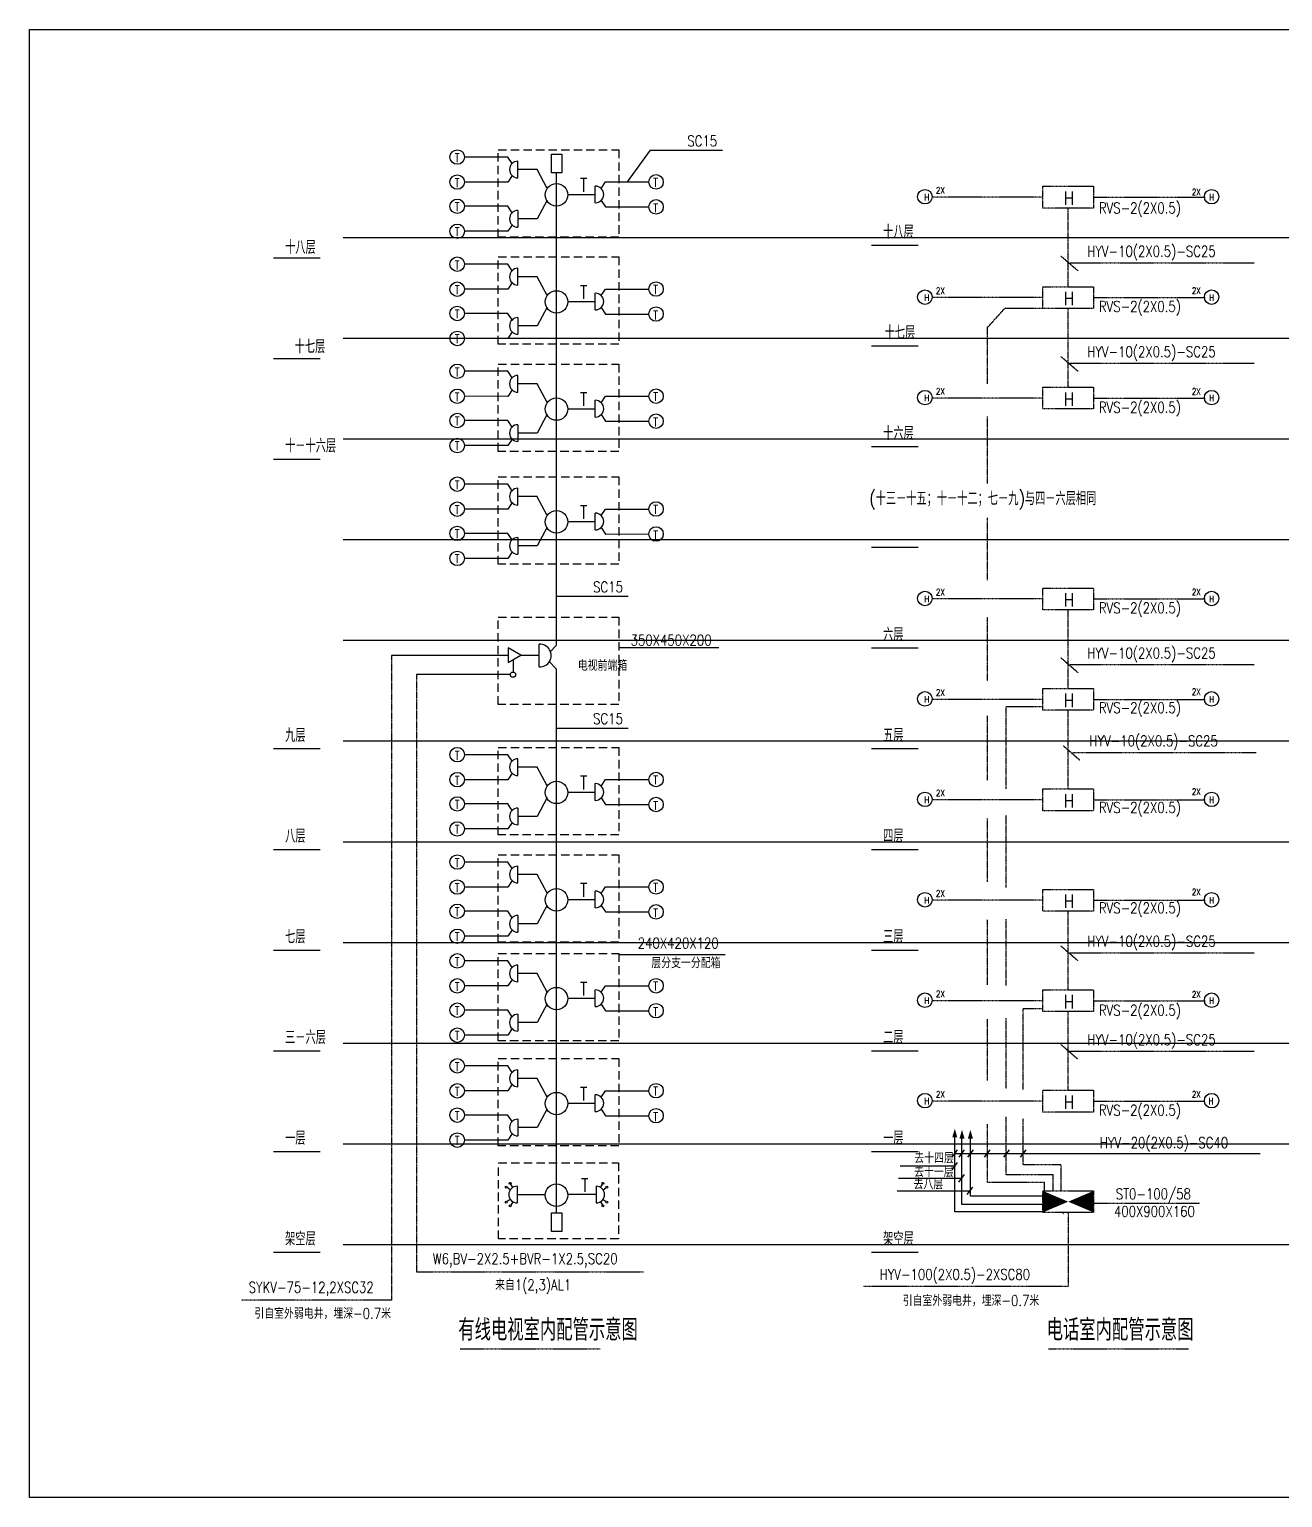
# Model space of a CAD drawing. Extents: x -170759 to 304867, y -311201 to 112352.
# Drawn here: x -84837 to -47477, y -60942 to -17197 of the extents above; entities that cross this region are included whole.
import ezdxf

# ---------------------------------------------------------------- set-up
doc = ezdxf.new("R2010")
doc.units = 0
doc.linetypes.add('DASHED', pattern=[0.75, 0.5, -0.25])
doc.layers.get('0').update_dxf_attribs({"linetype": 'CONTINUOUS'})
doc.layers.add('DL', color=7, linetype='CONTINUOUS')
doc.layers.add('LAYER1', color=1, linetype='CONTINUOUS')
doc.styles.add('HZFS', font='txt.shx', dxfattribs={"width": 0.8, "bigfont": 'msi_fsx.shx'})

msp = doc.modelspace()

# ---------------------------------------------------------------- linework, layer by layer
for p, q in [((-75482.26198, -23398.43549), (-23582.26198, -23398.43549)), ((-75482.26198, -26398.43549), (-23582.26198, -26398.43549)), ((-75482.26198, -29398.43549), (-23582.26198, -29398.43549)), ((-75482.26198, -32398.43549), (-23582.26198, -32398.43549)), ((-75482.26198, -35398.43549), (-23582.26198, -35398.43549)), ((-75482.26198, -38398.43549), (-23582.26198, -38398.43549)), ((-75482.26198, -41398.43549), (-23582.26198, -41398.43549)), ((-75482.26198, -44398.43549), (-23582.26198, -44398.43549)), ((-75482.26198, -47398.43549), (-23582.26198, -47398.43549)), ((-75482.26198, -50398.43549), (-23582.26198, -50398.43549)), ((-75482.26198, -53398.43549), (-23582.26198, -53398.43549))]:
    msp.add_line(p, q)
msp.add_lwpolyline([(-84836.5014, -17196.85787), (-17851.47471, -17196.85787), (-17851.47471, -60941.77883), (-84836.5014, -60941.77883)], close=True)
at = {"layer": 'LAYER1', "color": 0}
for p, q in [((-66327.81032, -20799.08496), (-67018.76226, -21741.69755)), ((-66327.81032, -20799.08496), (-64173.48325, -20799.08496)), ((-69138.25903, -34084.33484), (-66983.93197, -34084.33484)), ((-67237.7044, -35613.68043), (-64288.54745, -35613.68043)), ((-69138.25903, -38013.27591), (-66983.93197, -38013.27591)), ((-67242.68287, -44757.83143), (-64090.26029, -44757.83143)), ((-57331.89566, -50799.85426), (-57164.55907, -50576.91215)), ((-57231.00896, -50689.47298), (-48146.90586, -50689.47298)), ((-57123.2433, -50799.85426), (-56955.90671, -50576.91215)), ((-56860.15987, -50799.85426), (-56692.82328, -50576.91215)), ((-56361.20847, -50799.85426), (-56193.87188, -50576.91215)), ((-55789.68231, -50799.85426), (-55622.34572, -50576.91215)), ((-55290.7309, -50799.85426), (-55123.39431, -50576.91215)), ((-57248.22736, -51064.14792), (-58882.43024, -51064.14792)), ((-57331.89566, -51175.61897), (-57164.55907, -50952.67687)), ((-57047.67802, -51430.28961), (-58931.04868, -51430.28961)), ((-57131.34632, -51541.76066), (-56964.00973, -51318.81856)), ((-56801.31186, -51813.72817), (-58971.56444, -51813.72817)), ((-56876.36608, -51913.72271), (-56709.02949, -51690.78061))]:
    msp.add_line(p, q, dxfattribs=at)
at = {"layer": 'LAYER1', "color": 4}
for p, q in [((-70572.66729, -21001.36659), (-71866.42117, -21001.36659)), ((-70572.66729, -21001.36659), (-70571.90015, -21001.78924)), ((-70448.51928, -21196.99051), (-70571.90015, -21001.78924)), ((-70272.58395, -21623.95331), (-70272.58395, -21124.49416)), ((-69698.34229, -21374.22374), (-70272.58395, -21374.22374)), ((-69698.34229, -21374.22374), (-69697.60603, -21374.6644)), ((-69398.18067, -21933.15766), (-69697.60603, -21374.6644)), ((-70573.33403, -21747.34083), (-71866.75337, -21746.18705)), ((-70573.33403, -21747.34083), (-70572.5665, -21746.91886)), ((-70448.67731, -21551.29996), (-70572.5665, -21746.91886)), ((-69119.15324, -35547.68166), (-69119.15324, -21475.83005)), ((-67965.72254, -22364.28427), (-67965.72254, -21864.82512)), ((-67789.7872, -21937.32147), (-67666.40634, -21742.1202)), ((-67665.6392, -21741.69755), (-67666.40634, -21742.1202)), ((-67665.6392, -21741.69755), (-66371.88532, -21741.69755)), ((-69398.18067, -22281.9057), (-69697.60603, -22840.39896)), ((-68788.63451, -22105.88098), (-68789.37077, -22106.32165)), ((-68789.30252, -22114.5547), (-67965.72254, -22114.5547)), ((-67789.62917, -22291.63092), (-67665.73998, -22487.24982)), ((-70573.33403, -22467.72253), (-71866.75337, -22468.87631)), ((-70573.33403, -22467.72253), (-70572.5665, -22468.1445)), ((-70448.67731, -22663.7634), (-70572.5665, -22468.1445)), ((-70272.58395, -22591.11005), (-70272.58395, -23090.5692)), ((-67664.97246, -22487.67179), (-67665.73998, -22487.24982)), ((-67664.97246, -22487.67179), (-66371.55311, -22486.51801)), ((-70448.51928, -23018.07285), (-70571.90015, -23213.27412)), ((-69698.34229, -22840.83962), (-70272.58395, -22840.83962)), ((-69698.34229, -22840.83962), (-69697.60603, -22840.39896)), ((-70572.66729, -23213.69677), (-71866.42117, -23213.69677)), ((-70572.66729, -23213.69677), (-70571.90015, -23213.27412)), ((-70572.66729, -24193.01897), (-71866.42117, -24193.01897)), ((-70572.66729, -24193.01897), (-70571.90015, -24193.44162)), ((-70448.51928, -24388.64289), (-70571.90015, -24193.44162)), ((-70272.58395, -24815.60569), (-70272.58395, -24316.14654)), ((-70448.67731, -24742.95234), (-70572.5665, -24938.57124)), ((-69698.34229, -24565.87612), (-70272.58395, -24565.87612)), ((-69698.34229, -24565.87612), (-69697.60603, -24566.31678)), ((-69398.18067, -25124.81004), (-69697.60603, -24566.31678)), ((-67789.7872, -25128.97385), (-67666.40634, -24933.77258)), ((-67665.6392, -24933.34993), (-67666.40634, -24933.77258)), ((-67665.6392, -24933.34993), (-66371.88532, -24933.34993)), ((-70573.33403, -24938.99321), (-71866.75337, -24937.83943)), ((-70573.33403, -24938.99321), (-70572.5665, -24938.57124)), ((-68788.63451, -25297.53336), (-68789.37077, -25297.97403)), ((-68789.30252, -25306.20708), (-67965.72254, -25306.20708)), ((-67965.72254, -25555.93665), (-67965.72254, -25056.4775)), ((-70573.33403, -25659.37491), (-71866.75337, -25660.52869)), ((-70573.33403, -25659.37491), (-70572.5665, -25659.79688)), ((-70448.67731, -25855.41578), (-70572.5665, -25659.79688)), ((-70272.58395, -25782.76243), (-70272.58395, -26282.22158)), ((-69398.18067, -25473.55808), (-69697.60603, -26032.05134)), ((-67789.62917, -25483.2833), (-67665.73998, -25678.9022)), ((-67664.97246, -25679.32417), (-67665.73998, -25678.9022)), ((-67664.97246, -25679.32417), (-66371.55311, -25678.17039)), ((-70448.51928, -26209.72523), (-70571.90015, -26404.9265)), ((-69698.34229, -26032.492), (-70272.58395, -26032.492)), ((-69698.34229, -26032.492), (-69697.60603, -26032.05134)), ((-70572.66729, -26405.34915), (-71866.42117, -26405.34915)), ((-70572.66729, -26405.34915), (-70571.90015, -26404.9265)), ((-70572.66729, -27384.67117), (-71866.42117, -27384.67117)), ((-70572.66729, -27384.67117), (-70571.90015, -27385.09382)), ((-70448.51928, -27580.29509), (-70571.90015, -27385.09382)), ((-70272.58395, -28007.25789), (-70272.58395, -27507.79875)), ((-70448.67731, -27934.60454), (-70572.5665, -28130.22344)), ((-69698.34229, -27757.52832), (-70272.58395, -27757.52832)), ((-69698.34229, -27757.52832), (-69697.60603, -27757.96898)), ((-69398.18067, -28316.46224), (-69697.60603, -27757.96898)), ((-70573.33403, -28130.64541), (-71866.75337, -28129.49163)), ((-70573.33403, -28130.64541), (-70572.5665, -28130.22344)), ((-67965.72254, -28747.58885), (-67965.72254, -28248.12971)), ((-67789.7872, -28320.62605), (-67666.40634, -28125.42478)), ((-67665.6392, -28125.00213), (-67666.40634, -28125.42478)), ((-67665.6392, -28125.00213), (-66371.88532, -28125.00213)), ((-70573.33403, -28851.02712), (-71866.75337, -28852.1809)), ((-70573.33403, -28851.02712), (-70572.5665, -28851.44908)), ((-70448.67731, -29047.06798), (-70572.5665, -28851.44908)), ((-69398.18067, -28665.21028), (-69697.60603, -29223.70354)), ((-68788.63451, -28489.18556), (-68789.37077, -28489.62623)), ((-68789.30252, -28497.85928), (-67965.72254, -28497.85928)), ((-67789.62917, -28674.9355), (-67665.73998, -28870.5544)), ((-67664.97246, -28870.97637), (-67665.73998, -28870.5544)), ((-67664.97246, -28870.97637), (-66371.55311, -28869.82259)), ((-70272.58395, -28974.41463), (-70272.58395, -29473.87378)), ((-69698.34229, -29224.1442), (-70272.58395, -29224.1442)), ((-69698.34229, -29224.1442), (-69697.60603, -29223.70354)), ((-70572.66729, -29597.00135), (-71866.42117, -29597.00135)), ((-70572.66729, -29597.00135), (-70571.90015, -29596.5787)), ((-70448.51928, -29401.37744), (-70571.90015, -29596.5787)), ((-70572.66729, -30746.5449), (-71866.42117, -30746.5449)), ((-70572.66729, -30746.5449), (-70571.90015, -30746.96755)), ((-70448.51928, -30942.16881), (-70571.90015, -30746.96755)), ((-70272.58395, -31369.13162), (-70272.58395, -30869.67247)), ((-70573.33403, -31492.51914), (-71866.75337, -31491.36535)), ((-70573.33403, -31492.51914), (-70572.5665, -31492.09717)), ((-70448.67731, -31296.47827), (-70572.5665, -31492.09717)), ((-69698.34229, -31119.40205), (-70272.58395, -31119.40205)), ((-69698.34229, -31119.40205), (-69697.60603, -31119.84271)), ((-69398.18067, -31678.33597), (-69697.60603, -31119.84271)), ((-67789.7872, -31682.49977), (-67666.40634, -31487.29851)), ((-67665.6392, -31486.87586), (-67666.40634, -31487.29851)), ((-67665.6392, -31486.87586), (-66371.88532, -31486.87586)), ((-68788.63451, -31851.05929), (-68789.37077, -31851.49995)), ((-68789.30252, -31859.73301), (-67965.72254, -31859.73301)), ((-67965.72254, -32109.46258), (-67965.72254, -31610.00343)), ((-70573.33403, -32212.90084), (-71866.75337, -32214.05462)), ((-70573.33403, -32212.90084), (-70572.5665, -32213.32281)), ((-70448.67731, -32408.94171), (-70572.5665, -32213.32281)), ((-70272.58395, -32336.28836), (-70272.58395, -32835.74751)), ((-69398.18067, -32027.08401), (-69697.60603, -32585.57727)), ((-67789.62917, -32036.80923), (-67665.73998, -32232.42813)), ((-67664.97246, -32232.8501), (-67665.73998, -32232.42813)), ((-67664.97246, -32232.8501), (-66371.55311, -32231.69632)), ((-70448.51928, -32763.25116), (-70571.90015, -32958.45243)), ((-69698.34229, -32586.01793), (-70272.58395, -32586.01793)), ((-69698.34229, -32586.01793), (-69697.60603, -32585.57727)), ((-70572.66729, -32958.87508), (-71866.42117, -32958.87508)), ((-70572.66729, -32958.87508), (-70571.90015, -32958.45243)), ((-74038.40593, -35856.30421), (-74037.90593, -35855.80421)), ((-70563.22612, -35855.80421), (-74037.90593, -35855.80421)), ((-69635.592, -35847.13449), (-70196.9989, -35847.13449)), ((-69635.592, -36186.66753), (-69635.592, -35518.3094)), ((-69318.97875, -35747.35166), (-69119.15324, -35547.68166)), ((-69119.50693, -35548.03507), (-69119.15324, -35547.18166)), ((-70419.37795, -35975.5251), (-70419.37795, -36343.98871)), ((-69355.7342, -36018.06781), (-69119.15324, -36254.46467)), ((-69119.50693, -36254.11125), (-69119.15324, -36254.96467)), ((-69119.15324, -52455.52302), (-69119.15324, -36254.46467)), ((-73297.53415, -36421.7049), (-73298.03415, -36422.2049)), ((-70497.09415, -36421.7049), (-73297.53415, -36421.7049)), ((-70497.09415, -36421.7049), (-70497.09415, -36421.7049)), ((-70572.66729, -38806.30888), (-71866.42117, -38806.30888)), ((-70572.66729, -38806.30888), (-70571.90015, -38806.73153)), ((-70448.51928, -39001.9328), (-70571.90015, -38806.73153)), ((-70272.58395, -39428.8956), (-70272.58395, -38929.43646)), ((-70448.67731, -39356.24225), (-70572.5665, -39551.86115)), ((-69698.34229, -39179.16603), (-70272.58395, -39179.16603)), ((-69698.34229, -39179.16603), (-69697.60603, -39179.60669)), ((-69398.18067, -39738.09995), (-69697.60603, -39179.60669)), ((-70573.33403, -39552.28312), (-71866.75337, -39551.12934)), ((-70573.33403, -39552.28312), (-70572.5665, -39551.86115)), ((-67965.72254, -40169.22656), (-67965.72254, -39669.76742)), ((-67789.7872, -39742.26376), (-67666.40634, -39547.06249)), ((-67665.6392, -39546.63984), (-67666.40634, -39547.06249)), ((-67665.6392, -39546.63984), (-66371.88532, -39546.63984)), ((-69398.18067, -40086.84799), (-69697.60603, -40645.34125)), ((-68788.63451, -39910.82327), (-68789.37077, -39911.26394)), ((-68789.30252, -39919.49699), (-67965.72254, -39919.49699)), ((-67789.62917, -40096.57321), (-67665.73998, -40292.19211)), ((-70573.33403, -40272.66482), (-71866.75337, -40273.81861)), ((-70573.33403, -40272.66482), (-70572.5665, -40273.08679)), ((-70448.67731, -40468.70569), (-70572.5665, -40273.08679)), ((-70272.58395, -40396.05234), (-70272.58395, -40895.51149)), ((-69698.34229, -40645.78191), (-70272.58395, -40645.78191)), ((-69698.34229, -40645.78191), (-69697.60603, -40645.34125)), ((-67664.97246, -40292.61408), (-67665.73998, -40292.19211)), ((-67664.97246, -40292.61408), (-66371.55311, -40291.4603)), ((-70572.66729, -41018.63906), (-71866.42117, -41018.63906)), ((-70572.66729, -41018.63906), (-70571.90015, -41018.21641)), ((-70448.51928, -40823.01515), (-70571.90015, -41018.21641)), ((-70572.66729, -42005.54232), (-71866.42117, -42005.54232)), ((-70572.66729, -42005.54232), (-70571.90015, -42005.96497)), ((-70448.51928, -42201.16624), (-70571.90015, -42005.96497)), ((-70272.58395, -42628.12904), (-70272.58395, -42128.66989)), ((-69698.34229, -42378.39947), (-70272.58395, -42378.39947)), ((-69698.34229, -42378.39947), (-69697.60603, -42378.84013)), ((-69398.18067, -42937.33339), (-69697.60603, -42378.84013)), ((-70573.33403, -42751.51656), (-71866.75337, -42750.36278)), ((-70573.33403, -42751.51656), (-70572.5665, -42751.09459)), ((-70448.67731, -42555.47569), (-70572.5665, -42751.09459)), ((-67965.72254, -43368.46), (-67965.72254, -42869.00085)), ((-67789.7872, -42941.4972), (-67666.40634, -42746.29593)), ((-67665.6392, -42745.87328), (-67666.40634, -42746.29593)), ((-67665.6392, -42745.87328), (-66371.88532, -42745.87328)), ((-69398.18067, -43286.08143), (-69697.60603, -43844.57469)), ((-68788.63451, -43110.05671), (-68789.37077, -43110.49738)), ((-68789.30252, -43118.73043), (-67965.72254, -43118.73043)), ((-67789.62917, -43295.80665), (-67665.73998, -43491.42555)), ((-70573.33403, -43471.89826), (-71866.75337, -43473.05204)), ((-70573.33403, -43471.89826), (-70572.5665, -43472.32023)), ((-70448.67731, -43667.93913), (-70572.5665, -43472.32023)), ((-70272.58395, -43595.28578), (-70272.58395, -44094.74493)), ((-67664.97246, -43491.84752), (-67665.73998, -43491.42555)), ((-67664.97246, -43491.84752), (-66371.55311, -43490.69374)), ((-70448.51928, -44022.24858), (-70571.90015, -44217.44985)), ((-69698.34229, -43845.01535), (-70272.58395, -43845.01535)), ((-69698.34229, -43845.01535), (-69697.60603, -43844.57469)), ((-70572.66729, -44217.8725), (-71866.42117, -44217.8725)), ((-70572.66729, -44217.8725), (-70571.90015, -44217.44985)), ((-70572.66729, -44950.76912), (-71866.42117, -44950.76912)), ((-70572.66729, -44950.76912), (-70571.90015, -44951.19177)), ((-70448.51928, -45146.39303), (-70571.90015, -44951.19177)), ((-70272.58395, -45573.35584), (-70272.58395, -45073.89669)), ((-69698.34229, -45323.62626), (-70272.58395, -45323.62626)), ((-69698.34229, -45323.62626), (-69697.60603, -45324.06693)), ((-69398.18067, -45882.56019), (-69697.60603, -45324.06693)), ((-70573.33403, -45696.74335), (-71866.75337, -45695.58957)), ((-70573.33403, -45696.74335), (-70572.5665, -45696.32139)), ((-70448.67731, -45500.70248), (-70572.5665, -45696.32139)), ((-67965.72254, -46313.6868), (-67965.72254, -45814.22765)), ((-67789.7872, -45886.72399), (-67666.40634, -45691.52273)), ((-67665.6392, -45691.10008), (-67666.40634, -45691.52273)), ((-67665.6392, -45691.10008), (-66371.88532, -45691.10008)), ((-69398.18067, -46231.30822), (-69697.60603, -46789.80148)), ((-68788.63451, -46055.28351), (-68789.37077, -46055.72417)), ((-68789.30252, -46063.95722), (-67965.72254, -46063.95722)), ((-67789.62917, -46241.03344), (-67665.73998, -46436.65235)), ((-70573.33403, -46417.12506), (-71866.75337, -46418.27884)), ((-70573.33403, -46417.12506), (-70572.5665, -46417.54702)), ((-70448.67731, -46613.16593), (-70572.5665, -46417.54702)), ((-70272.58395, -46540.51257), (-70272.58395, -47039.97172)), ((-69698.34229, -46790.24215), (-70272.58395, -46790.24215)), ((-69698.34229, -46790.24215), (-69697.60603, -46789.80148)), ((-67664.97246, -46437.07431), (-67665.73998, -46436.65235)), ((-67664.97246, -46437.07431), (-66371.55311, -46435.92053)), ((-70572.66729, -47163.09929), (-71866.42117, -47163.09929)), ((-70572.66729, -47163.09929), (-70571.90015, -47162.67664)), ((-70448.51928, -46967.47538), (-70571.90015, -47162.67664)), ((-70572.66729, -48077.1631), (-71866.42117, -48077.1631)), ((-70572.66729, -48077.1631), (-70571.90015, -48077.58575)), ((-70448.51928, -48272.78701), (-70571.90015, -48077.58575)), ((-70272.58395, -48699.74982), (-70272.58395, -48200.29067)), ((-69698.34229, -48450.02025), (-70272.58395, -48450.02025)), ((-69698.34229, -48450.02025), (-69697.60603, -48450.46091)), ((-69398.18067, -49008.95417), (-69697.60603, -48450.46091)), ((-70573.33403, -48823.13733), (-71866.75337, -48821.98355)), ((-70573.33403, -48823.13733), (-70572.5665, -48822.71537)), ((-70448.67731, -48627.09647), (-70572.5665, -48822.71537)), ((-67965.72254, -49440.08078), (-67965.72254, -48940.62163)), ((-67789.7872, -49013.11797), (-67666.40634, -48817.91671)), ((-67665.6392, -48817.49406), (-67666.40634, -48817.91671)), ((-67665.6392, -48817.49406), (-66371.88532, -48817.49406)), ((-69398.18067, -49357.70221), (-69697.60603, -49916.19547)), ((-68788.63451, -49181.67749), (-68789.37077, -49182.11815)), ((-68789.30252, -49190.35121), (-67965.72254, -49190.35121)), ((-67789.62917, -49367.42743), (-67665.73998, -49563.04633)), ((-70573.33403, -49543.51904), (-71866.75337, -49544.67282)), ((-70573.33403, -49543.51904), (-70572.5665, -49543.94101)), ((-70448.67731, -49739.55991), (-70572.5665, -49543.94101)), ((-70272.58395, -49666.90656), (-70272.58395, -50166.3657)), ((-67664.97246, -49563.46829), (-67665.73998, -49563.04633)), ((-67664.97246, -49563.46829), (-66371.55311, -49562.31451)), ((-70572.66729, -50289.49328), (-71866.42117, -50289.49328)), ((-70572.66729, -50289.49328), (-70571.90015, -50289.07063)), ((-70448.51928, -50093.86936), (-70571.90015, -50289.07063)), ((-69698.34229, -49916.63613), (-70272.58395, -49916.63613)), ((-69698.34229, -49916.63613), (-69697.60603, -49916.19547)), ((-57249.8571, -52423.0013), (-57249.8571, -50208.21745)), ((-57035.35637, -52208.66736), (-57035.35637, -50243.93977)), ((-56785.10565, -51958.6111), (-56785.10565, -50243.93977)), ((-70426.89659, -51699.82496), (-70485.84329, -51602.82111)), ((-67811.40989, -51699.82496), (-67752.4632, -51602.82111)), ((-70502.04487, -51770.386), (-70595.14877, -51705.45429)), ((-70502.04487, -52056.09481), (-70595.14877, -52121.02652)), ((-70297.20963, -51663.51083), (-70297.20963, -52162.96998)), ((-70297.20963, -51913.2404), (-69458.49918, -51913.2404)), ((-67941.09686, -51913.2404), (-68779.8073, -51913.2404)), ((-67941.09686, -51663.51083), (-67941.09686, -52162.96998)), ((-67736.26161, -51770.386), (-67643.15772, -51705.45429)), ((-67736.26161, -52056.09481), (-67643.15772, -52121.02652)), ((-54604.34886, -51958.6111), (-56785.10565, -51958.6111)), ((-70426.89659, -52126.65585), (-70485.84329, -52223.6597)), ((-67811.40989, -52126.65585), (-67752.4632, -52223.6597)), ((-54604.34886, -52423.0013), (-57249.8571, -52423.0013)), ((-54604.34886, -52208.66736), (-57035.35637, -52208.66736))]:
    msp.add_line(p, q, dxfattribs=at)
at = {"layer": 'LAYER1', "color": 4, "linetype": 'DASHED'}
for p, q in [((-54620.96145, -22196.63234), (-57936.34907, -22196.63234)), ((-53115.91488, -22196.63234), (-49784.90697, -22196.63234)), ((-53868.43817, -24864.91818), (-53868.43817, -22520.83764)), ((-54620.96145, -25189.12348), (-57936.34907, -25189.12348)), ((-53115.91488, -25189.12348), (-49784.90697, -25189.12348)), ((-56278.20208, -26081.36287), (-55764.20221, -25513.69942)), ((-55764.20221, -25513.69942), (-55763.36661, -25513.32879)), ((-54620.96145, -25513.32879), (-55763.36661, -25513.32879)), ((-53868.43817, -27857.40932), (-53868.43817, -25513.32879)), ((-56278.53768, -26082.23351), (-56278.20208, -26081.36287)), ((-56278.53768, -27758.09956), (-56278.53768, -26082.23351)), ((-54620.96145, -28181.61463), (-57936.34907, -28181.61463)), ((-53115.91488, -28181.61463), (-49784.90697, -28181.61463)), ((-56278.53768, -30722.99972), (-56278.53768, -28728.43044)), ((-56278.53768, -33607.03875), (-56278.53768, -31747.23782)), ((-54620.96145, -34166.59692), (-57936.34907, -34166.59692)), ((-53868.43817, -36834.88276), (-53868.43817, -34490.80222)), ((-53115.91488, -34166.59692), (-49784.90697, -34166.59692)), ((-56278.53768, -36614.85283), (-56278.53768, -34712.13798)), ((-74038.40593, -35856.30421), (-74038.40593, -55058.25995)), ((-73298.03415, -36422.2049), (-73298.03415, -54214.07664)), ((-54620.96145, -37159.08806), (-57936.34907, -37159.08806)), ((-53115.91488, -37159.08806), (-49784.90697, -37159.08806)), ((-55715.69637, -37376.39078), (-55716.19637, -37376.89078)), ((-55716.19637, -39822.33548), (-55716.19637, -37376.89078)), ((-54620.96145, -37376.39078), (-55715.69637, -37376.39078)), ((-53868.43817, -39827.3739), (-53868.43817, -37483.29337)), ((-56278.53768, -39579.75298), (-56278.53768, -37639.09093)), ((-54620.96145, -40151.57921), (-57936.34907, -40151.57921)), ((-53115.91488, -40151.57921), (-49784.90697, -40151.57921)), ((-55716.19637, -42760.28203), (-55716.19637, -40603.99109)), ((-56278.53768, -42598.56007), (-56278.53768, -40711.80553)), ((-54620.96145, -43144.07035), (-57936.34907, -43144.07035)), ((-53115.91488, -43144.07035), (-49784.90697, -43144.07035)), ((-56278.53768, -45660.28166), (-56278.53768, -43730.61291)), ((-55716.19637, -45687.23527), (-55716.19637, -43703.6593)), ((-53868.43817, -45812.3562), (-53868.43817, -43468.27566)), ((-54620.96145, -46136.5615), (-57936.34907, -46136.5615)), ((-53115.91488, -46136.5615), (-49784.90697, -46136.5615)), ((-56278.53768, -48517.36708), (-56278.53768, -46684.51977)), ((-55716.19637, -48759.94988), (-55716.19637, -46657.56615)), ((-55207.77468, -46375.59438), (-55208.27468, -46376.09438)), ((-55208.27468, -48786.90349), (-55208.27468, -46376.09438)), ((-54620.96145, -46375.59438), (-55207.77468, -46375.59438)), ((-53868.43817, -48804.84734), (-53868.43817, -46460.7668)), ((-54620.96145, -49129.05265), (-57936.34907, -49129.05265)), ((-53115.91488, -49129.05265), (-49800.52726, -49129.05265)), ((-56278.53768, -51555.74968), (-56278.53768, -49811.14159)), ((-55716.19637, -51319.61232), (-55716.19637, -49595.51241)), ((-55208.27468, -51030.09697), (-55208.27468, -49649.41992)), ((-54083.59157, -51030.09697), (-55208.27468, -51030.09697)), ((-54083.59157, -51320.11232), (-54083.59157, -51030.09697)), ((-54573.87256, -51555.74968), (-56278.53768, -51555.74968)), ((-54319.41222, -51320.11232), (-55715.69637, -51320.11232)), ((-54573.87256, -51555.74968), (-54573.37256, -51556.24968)), ((-54573.37256, -51791.38704), (-54573.37256, -51556.24968)), ((-54319.41222, -51791.38704), (-54319.41222, -51320.11232)), ((-54083.59157, -51791.38704), (-54083.59157, -51320.11232)), ((-53868.43817, -52445.7491), (-53868.43817, -54653.24435)), ((-73298.03415, -54214.07664), (-66529.59724, -54214.07664)), ((-53868.43817, -54653.24435), (-59983.08495, -54653.24435)), ((-74038.40593, -55058.25995), (-78514.62804, -55058.25995))]:
    msp.add_line(p, q, dxfattribs=at)
at = {"layer": 'LAYER1'}
for p, q in [((-77561.74409, -24000.47628), (-76164.5731, -24000.47628)), ((-59736.87228, -23626.98362), (-58339.70128, -23626.98362)), ((-59736.87228, -26626.98362), (-58339.70128, -26626.98362)), ((-77561.74409, -27000.47628), (-76164.5731, -27000.47628)), ((-59736.87228, -29626.98362), (-58339.70128, -29626.98362)), ((-77561.74409, -30000.47628), (-76164.5731, -30000.47628)), ((-59736.87228, -32626.98362), (-58339.70128, -32626.98362)), ((-59736.87228, -35626.98362), (-58339.70128, -35626.98362)), ((-77561.74409, -38626.98362), (-76164.5731, -38626.98362)), ((-59736.87228, -38626.98362), (-58339.70128, -38626.98362)), ((-77561.74409, -41626.98362), (-76164.5731, -41626.98362)), ((-59736.87228, -41626.98362), (-58339.70128, -41626.98362)), ((-77561.74409, -44626.98362), (-76164.5731, -44626.98362)), ((-59736.87228, -44626.98362), (-58339.70128, -44626.98362)), ((-77561.74409, -47626.98362), (-76164.5731, -47626.98362)), ((-59736.87228, -47626.98362), (-58339.70128, -47626.98362)), ((-77561.74409, -50626.98362), (-76164.5731, -50626.98362)), ((-59736.87228, -50626.98362), (-58339.70128, -50626.98362)), ((-77561.74409, -53626.98362), (-76164.5731, -53626.98362)), ((-59736.87228, -53626.98362), (-58339.70128, -53626.98362))]:
    msp.add_line(p, q, dxfattribs=at)
at = {"layer": 'LAYER1', "color": 0, "linetype": 'DASHED'}
for p, q in [((-54086.82368, -23949.53648), (-53581.88021, -24386.81416)), ((-53817.52043, -24151.35708), (-48330.46628, -24151.35708)), ((-54086.82368, -26942.02762), (-53581.88021, -27379.30531)), ((-53817.52043, -27143.84823), (-48330.46628, -27143.84823)), ((-54086.82368, -35919.50106), (-53581.88021, -36356.77874)), ((-53817.52043, -36121.32166), (-48330.46628, -36121.32166)), ((-54022.95541, -38536.06721), (-53518.01194, -38973.3449)), ((-53753.65216, -38737.88782), (-48266.59801, -38737.88782)), ((-54086.82368, -44505.82968), (-53581.88021, -44943.10737)), ((-53817.52043, -44707.65029), (-48330.46628, -44707.65029)), ((-54086.82368, -47439.41593), (-53581.88021, -47876.69361)), ((-53817.52043, -47641.23653), (-48330.46628, -47641.23653)), ((-53103.35438, -52167.62364), (-49951.60351, -52167.62364)), ((-71993.96764, -56512.12265), (-67822.26465, -56512.12265)), ((-54455.7881, -56512.12265), (-50284.08511, -56512.12265))]:
    msp.add_line(p, q, dxfattribs=at)
at = {"layer": 'LAYER1', "color": 4, "linetype": 'DASHED', "ltscale": 500}
for points in [[(-70860.1268, -20783.89529), (-67259.78305, -20783.89529), (-67259.78305, -23386.62091), (-70860.1268, -23386.62091)], [(-70860.1268, -23975.54767), (-67259.78305, -23975.54767), (-67259.78305, -26578.27329), (-70860.1268, -26578.27329)], [(-70860.1268, -27167.19988), (-67259.78305, -27167.19988), (-67259.78305, -29769.92549), (-70860.1268, -29769.92549)], [(-70860.1268, -30529.0736), (-67259.78305, -30529.0736), (-67259.78305, -33131.79922), (-70860.1268, -33131.79922)], [(-70860.1268, -34706.4852), (-67259.78305, -34706.4852), (-67259.78305, -37309.21082), (-70860.1268, -37309.21082)], [(-70860.1268, -38588.83758), (-67259.78305, -38588.83758), (-67259.78305, -41191.5632), (-70860.1268, -41191.5632)], [(-70860.1268, -41788.07102), (-67259.78305, -41788.07102), (-67259.78305, -44390.79664), (-70860.1268, -44390.79664)], [(-70860.1268, -44733.29782), (-67259.78305, -44733.29782), (-67259.78305, -47336.02344), (-70860.1268, -47336.02344)], [(-70860.1268, -47859.6918), (-67259.78305, -47859.6918), (-67259.78305, -50462.41742), (-70860.1268, -50462.41742)], [(-70848.55016, -50962.1103), (-67271.36, -50962.1103), (-67271.36, -53229.37345), (-70848.55016, -53229.37345)]]:
    msp.add_lwpolyline(points, close=True, dxfattribs=at)
at = {"layer": 'LAYER1', "color": 4}
for points in [[(-69272.68775, -20917.95694), (-68965.61873, -20917.95694), (-68965.61873, -21475.83005), (-69272.68775, -21475.83005)], [(-70187.7141, -35841.77391), (-70563.22612, -35624.97195), (-70563.22612, -36058.57587)], [(-69272.68775, -52455.52302), (-68965.61873, -52455.52302), (-68965.61873, -53013.39613), (-69272.68775, -53013.39613)]]:
    msp.add_lwpolyline(points, close=True, dxfattribs=at)
at = {"layer": 'LAYER1', "color": 4, "linetype": 'DASHED'}
for points in [[(-54620.96145, -21872.42703), (-53115.91488, -21872.42703), (-53115.91488, -22520.83764), (-54620.96145, -22520.83764)], [(-54620.96145, -24864.91818), (-53115.91488, -24864.91818), (-53115.91488, -25513.32879), (-54620.96145, -25513.32879)], [(-54620.96145, -27857.40932), (-53115.91488, -27857.40932), (-53115.91488, -28505.81993), (-54620.96145, -28505.81993)], [(-54620.96145, -33842.39161), (-53115.91488, -33842.39161), (-53115.91488, -34490.80222), (-54620.96145, -34490.80222)], [(-54620.96145, -36834.88276), (-53115.91488, -36834.88276), (-53115.91488, -37483.29337), (-54620.96145, -37483.29337)], [(-54620.96145, -39827.3739), (-53115.91488, -39827.3739), (-53115.91488, -40475.78451), (-54620.96145, -40475.78451)], [(-54620.96145, -42819.86505), (-53115.91488, -42819.86505), (-53115.91488, -43468.27566), (-54620.96145, -43468.27566)], [(-54620.96145, -45812.3562), (-53115.91488, -45812.3562), (-53115.91488, -46460.7668), (-54620.96145, -46460.7668)], [(-54620.96145, -48804.84734), (-53115.91488, -48804.84734), (-53115.91488, -49453.25795), (-54620.96145, -49453.25795)], [(-54620.96145, -51797.33849), (-53115.91488, -51797.33849), (-53115.91488, -52445.7491), (-54620.96145, -52445.7491)], [(-54025.13754, -52476.0849), (-54008.65566, -52476.0849), (-54008.65566, -52476.0849), (-54025.13754, -52476.0849)]]:
    msp.add_lwpolyline(points, close=True, dxfattribs=at)
at = {"layer": 'LAYER1', "color": 4}
for points in [[(-57249.8571, -50208.21745, 150, 0, 0), (-57249.8571, -49948.85171, 0, 332.85923, 0)], [(-57035.35637, -50243.93977, 150, 0, 0), (-57035.35637, -49984.57403, 0, 332.85923, 0)], [(-56785.10565, -50243.93977, 150, 0, 0), (-56785.10565, -49984.57403, 0, 332.85923, 0)]]:
    msp.add_lwpolyline(points, format="xyseb", dxfattribs=at)
at = {"layer": 'LAYER1', "color": 4, "linetype": 'DASHED'}
for points in [[(-54622.26553, -52123.96424, 640, 0, 0), (-53869.30148, -52123.96424, 0, 0, 0)], [(-53116.33742, -52123.96424, 640, 0, 0), (-53869.30148, -52123.96424, 0, 0, 0)]]:
    msp.add_lwpolyline(points, format="xyseb", dxfattribs=at)
at = {"layer": 'LAYER1', "color": 4}
for centre, radius in [((-72082.28362, -21001.36659), 215.86245), ((-72082.61574, -21745.99449), 215.86245), ((-69124.05364, -22125.60173), 334.93335), ((-66156.02287, -21741.69755), 215.86245), ((-72082.61574, -22469.06887), 215.86245), ((-66155.69075, -22486.32545), 215.86245), ((-58141.17071, -22182.27425), 215.86245), ((-49595.70563, -22182.27425), 215.86245), ((-72082.28362, -23213.69677), 215.86245), ((-72082.28362, -24193.01897), 215.86245), ((-72082.61574, -24937.64687), 215.86245), ((-66156.02287, -24933.34993), 215.86245), ((-69124.05364, -25317.25411), 334.93335), ((-58141.17071, -25174.76539), 215.86245), ((-49595.70563, -25174.76539), 215.86245), ((-72082.61574, -25660.72125), 215.86245), ((-66155.69075, -25677.97783), 215.86245), ((-72082.28362, -26405.34915), 215.86245), ((-72082.28362, -27384.67117), 215.86245), ((-72082.61574, -28129.29907), 215.86245), ((-66156.02287, -28125.00213), 215.86245), ((-58141.17071, -28167.25654), 215.86245), ((-49595.70563, -28167.25654), 215.86245), ((-69124.05364, -28508.90631), 334.93335), ((-72082.61574, -28852.37345), 215.86245), ((-66155.69075, -28869.63003), 215.86245), ((-72082.28362, -29597.00135), 215.86245), ((-72082.28362, -30746.5449), 215.86245), ((-72082.61574, -31491.1728), 215.86245), ((-66156.02287, -31486.87586), 215.86245), ((-69124.05364, -31870.78003), 334.93335), ((-72082.61574, -32214.24718), 215.86245), ((-66155.69075, -32231.50376), 215.86245), ((-72082.28362, -32958.87508), 215.86245), ((-58141.17071, -34152.23883), 215.86245), ((-49595.70563, -34152.23883), 215.86245), ((-70419.37795, -36421.7049), 77.7162), ((-58141.17071, -37144.72998), 215.86245), ((-49595.70563, -37144.72998), 215.86245), ((-72082.28362, -38806.30888), 215.86245), ((-72082.61574, -39550.93678), 215.86245), ((-66156.02287, -39546.63984), 215.86245), ((-69124.05364, -39930.54402), 334.93335), ((-72082.61574, -40274.01116), 215.86245), ((-66155.69075, -40291.26774), 215.86245), ((-58141.17071, -40137.22112), 215.86245), ((-49595.70563, -40137.22112), 215.86245), ((-72082.28362, -41018.63906), 215.86245), ((-72082.28362, -42005.54232), 215.86245), ((-72082.61574, -42750.17022), 215.86245), ((-69124.05364, -43129.77746), 334.93335), ((-66156.02287, -42745.87328), 215.86245), ((-72082.61574, -43473.2446), 215.86245), ((-66155.69075, -43490.50118), 215.86245), ((-58141.17071, -43129.71227), 215.86245), ((-49595.70563, -43129.71227), 215.86245), ((-72082.28362, -44217.8725), 215.86245), ((-72082.28362, -44950.76912), 215.86245), ((-72082.61574, -45695.39701), 215.86245), ((-66156.02287, -45691.10008), 215.86245), ((-69124.05364, -46075.00425), 334.93335), ((-58141.17071, -46122.20341), 215.86245), ((-49595.70563, -46122.20341), 215.86245), ((-72082.61574, -46418.4714), 215.86245), ((-66155.69075, -46435.72797), 215.86245), ((-72082.28362, -47163.09929), 215.86245), ((-72082.28362, -48077.1631), 215.86245), ((-72082.61574, -48821.791), 215.86245), ((-69124.05364, -49201.39823), 334.93335), ((-66156.02287, -48817.49406), 215.86245), ((-58141.17071, -49114.69456), 215.86245), ((-49595.70563, -49114.69456), 215.86245), ((-72082.61574, -49544.86538), 215.86245), ((-66155.69075, -49562.12196), 215.86245), ((-72082.28362, -50289.49328), 215.86245), ((-70500.87732, -51578.0808), 28.95004), ((-69124.05364, -51931.31045), 334.93335), ((-67737.42916, -51578.0808), 28.95004), ((-70618.89441, -51688.89382), 28.95004), ((-67619.41208, -51688.89382), 28.95004), ((-70618.89441, -52137.58699), 28.95004), ((-70500.87732, -52248.40001), 28.95004), ((-67737.42916, -52248.40001), 28.95004), ((-67619.41208, -52137.58699), 28.95004)]:
    msp.add_circle(centre, radius, dxfattribs=at)
for centre, radius, start, end in [((-70272.58395, -21374.22374), 249.72957, 90, 270), ((-67965.72254, -22114.5547), 249.72957, 270, 90), ((-70272.58395, -22840.83962), 249.72957, 90, 270), ((-70272.58395, -24565.87612), 249.72957, 90, 270), ((-67965.72254, -25306.20708), 249.72957, 270, 90), ((-70272.58395, -26032.492), 249.72957, 90, 270), ((-70272.58395, -27757.52832), 249.72957, 90, 270), ((-67965.72254, -28497.85928), 249.72957, 270, 90), ((-70272.58395, -29224.1442), 249.72957, 90, 270), ((-70272.58395, -31119.40205), 249.72957, 90, 270), ((-67965.72254, -31859.73301), 249.72957, 270, 90), ((-70272.58395, -32586.01793), 249.72957, 90, 270), ((-69613.1264, -35852.48847), 334.93335, 266.154007598, 93.845992402), ((-70272.58395, -39179.16603), 249.72957, 90, 270), ((-67965.72254, -39919.49699), 249.72957, 270, 90), ((-70272.58395, -40645.78191), 249.72957, 90, 270), ((-70272.58395, -42378.39947), 249.72957, 90, 270), ((-67965.72254, -43118.73043), 249.72957, 270, 90), ((-70272.58395, -43845.01535), 249.72957, 90, 270), ((-70272.58395, -45323.62626), 249.72957, 90, 270), ((-67965.72254, -46063.95722), 249.72957, 270, 90), ((-70272.58395, -46790.24215), 249.72957, 90, 270), ((-70272.58395, -48450.02025), 249.72957, 90, 270), ((-67965.72254, -49190.35121), 249.72957, 270, 90), ((-70272.58395, -49916.63613), 249.72957, 90, 270), ((-70297.20963, -51913.2404), 249.72957, 90, 270), ((-67941.09686, -51913.2404), 249.72957, 270, 90)]:
    msp.add_arc(centre, radius, start, end, dxfattribs=at)

# ---------------------------------------------------------------- texts
at = {"layer": 'DL', "linetype": 'Continuous', "style": 'HZFS', "width": 0.8}
for s, height, p in [('SC15', 320, (-65221.6081, -20681.36702)), ('T', 256, (-72153.16867, -21155.43276)), ('T', 256, (-72153.16867, -21895.76354)), ('T', 400, (-68424.86268, -22034.10258)), ('T', 256, (-66237.49132, -21884.19584)), ('H', 192, (-58154.75949, -22292.74061)), ('2X ', 192, (-57810.63941, -22089.78191)), ('H', 400, (-54000.23161, -22426.13465)), ('RVS-2(2X0.5)', 320, (-52955.48171, -22678.36405)), ('2X ', 192, (-50182.23692, -22141.51647)), ('H', 192, (-49668.89656, -22292.74061)), ('T', 256, (-72153.16867, -22612.9591)), ('T', 256, (-66237.49132, -22647.66203)), ('T', 256, (-72153.16867, -23353.28988)), ('HYV-10(2X0.5)-SC25', 320, (-53302.60201, -23969.43436)), ('T', 256, (-72153.16867, -24347.08514)), ('T', 256, (-72153.16867, -25087.41592)), ('T', 400, (-68424.86268, -25225.75496)), ('T', 256, (-66237.49132, -25075.84822)), ('2X ', 192, (-57810.63941, -25082.27306)), ('2X ', 192, (-50182.23692, -25076.68729)), ('H', 192, (-58154.75949, -25285.23175)), ('H', 400, (-54000.23161, -25418.6258)), ('RVS-2(2X0.5)', 320, (-52955.48171, -25613.53486)), ('H', 192, (-49668.89656, -25285.23175)), ('T', 256, (-72153.16867, -25804.61148)), ('T', 256, (-66237.49132, -25839.31441)), ('T', 256, (-72153.16867, -26544.94226)), ('HYV-10(2X0.5)-SC25', 320, (-53302.60201, -26961.9255)), ('T', 256, (-72153.16867, -27538.73734)), ('2X ', 192, (-57810.63941, -28074.7642)), ('2X ', 192, (-50182.23692, -28080.86)), ('T', 256, (-72153.16867, -28279.06812)), ('T', 400, (-68424.86268, -28417.40716)), ('T', 256, (-66237.49132, -28267.50042)), ('H', 192, (-58154.75949, -28277.7229)), ('H', 400, (-54000.23161, -28411.11694)), ('RVS-2(2X0.5)', 320, (-52955.48171, -28617.70757)), ('H', 192, (-49668.89656, -28277.7229)), ('T', 256, (-72153.16867, -28996.26368)), ('T', 256, (-66237.49132, -29030.96661)), ('T', 256, (-72153.16867, -29736.59446)), ('T', 256, (-72153.16867, -30900.61107)), ('T', 256, (-72153.16867, -31640.94185)), ('T', 400, (-68424.86268, -31779.28089)), ('T', 256, (-66237.49132, -31629.37415)), ('T', 256, (-72153.16867, -32358.13741)), ('T', 256, (-66237.49132, -32392.84034)), ('T', 256, (-72153.16867, -33098.46819)), ('SC15', 320, (-68032.05681, -33966.6169)), ('H', 192, (-58154.75949, -34262.70519)), ('2X ', 192, (-57810.63941, -34059.7465)), ('H', 400, (-54000.23161, -34396.09923)), ('2X ', 192, (-50182.23692, -34057.59447)), ('H', 192, (-49668.89656, -34262.70519)), ('RVS-2(2X0.5)', 320, (-52955.48171, -34594.44205)), ('350X450X200', 320, (-66914.20271, -35554.30655)), ('HYV-10(2X0.5)-SC25', 320, (-53302.60201, -35939.39894)), ('电视前端箱', 320, (-68487.15442, -36306.44638)), ('H', 192, (-58154.75949, -37255.19633)), ('2X ', 192, (-57810.63941, -37052.23764)), ('H', 400, (-54000.23161, -37388.59038)), ('2X ', 192, (-50182.23692, -37030.15566)), ('H', 192, (-49668.89656, -37255.19633)), ('SC15', 320, (-68032.05681, -37895.55798)), ('RVS-2(2X0.5)', 320, (-52955.48171, -37567.00324)), ('HYV-10(2X0.5)-SC25', 320, (-53238.73374, -38555.96509)), ('T', 256, (-72153.16867, -38960.37505)), ('T', 256, (-72153.16867, -39700.70583)), ('T', 400, (-68424.86268, -39839.04487)), ('T', 256, (-66237.49132, -39689.13813)), ('T', 256, (-72153.16867, -40417.90139)), ('T', 256, (-66237.49132, -40452.60432)), ('H', 192, (-58154.75949, -40247.68748)), ('2X ', 192, (-57810.63941, -40044.72879)), ('H', 400, (-54000.23161, -40381.08152)), ('RVS-2(2X0.5)', 320, (-52955.48171, -40540.67431)), ('2X ', 192, (-50182.23692, -40003.82673)), ('H', 192, (-49668.89656, -40247.68748)), ('T', 256, (-72153.16867, -41158.23217)), ('T', 256, (-72153.16867, -42159.60849)), ('T', 256, (-72153.16867, -42899.93927)), ('T', 400, (-68424.86268, -43038.27831)), ('T', 256, (-66237.49132, -42888.37157)), ('2X ', 192, (-57810.63941, -43037.21993)), ('2X ', 192, (-50182.23692, -42996.31788)), ('H', 192, (-58154.75949, -43240.17862)), ('H', 400, (-54000.23161, -43373.57267)), ('RVS-2(2X0.5)', 320, (-52955.48171, -43533.16546)), ('H', 192, (-49668.89656, -43240.17862)), ('T', 256, (-72153.16867, -43617.13483)), ('T', 256, (-66237.49132, -43651.83776)), ('T', 256, (-72153.16867, -44357.46561)), ('HYV-10(2X0.5)-SC25', 320, (-53302.60201, -44525.72756)), ('240X420X120', 320, (-66701.17288, -44580.14121)), ('T', 256, (-72153.16867, -45104.83529)), ('层分支一分配箱', 320, (-66295.59449, -45169.34287)), ('T', 256, (-72153.16867, -45845.16607)), ('T', 400, (-68424.86268, -45983.5051)), ('T', 256, (-66237.49132, -45833.59837)), ('2X ', 192, (-57810.63941, -46029.71108)), ('2X ', 192, (-50182.23692, -46044.89502)), ('T', 256, (-72153.16867, -46562.36162)), ('T', 256, (-66237.49132, -46597.06455)), ('H', 192, (-58154.75949, -46232.66977)), ('H', 400, (-54000.23161, -46366.06381)), ('RVS-2(2X0.5)', 320, (-52955.48171, -46581.7426)), ('H', 192, (-49668.89656, -46232.66977)), ('T', 256, (-72153.16867, -47302.69241)), ('HYV-10(2X0.5)-SC25', 320, (-53302.60201, -47459.31381)), ('T', 256, (-72153.16867, -48231.22927)), ('T', 256, (-72153.16867, -48971.56005)), ('T', 400, (-68424.86268, -49109.89909)), ('T', 256, (-66237.49132, -48959.99235)), ('2X ', 192, (-57810.63941, -49022.20222)), ('H', 400, (-54000.23161, -49358.55496)), ('2X ', 192, (-50182.23692, -49022.20222)), ('H', 192, (-58154.75949, -49225.16092)), ('RVS-2(2X0.5)', 320, (-52955.48171, -49559.0498)), ('H', 192, (-49684.51685, -49225.16092)), ('T', 256, (-72153.16867, -49688.75561)), ('T', 256, (-66237.49132, -49723.45853)), ('T', 256, (-72153.16867, -50429.08639)), ('HYV-20(2X0.5)-SC40', 320, (-52929.13345, -50525.94196)), ('T', 400, (-68389.81498, -51834.61178)), ('ST0-100/58', 320, (-52450.6202, -52052.97619)), ('400X900X160', 320, (-52507.1614, -52573.7215)), ('W6,BV-2X2.5+BVR-1X2.5,SC20', 320, (-72809.234, -53984.7801)), ('HYV-100(2X0.5)-2XSC80', 320, (-59491.68343, -54452.66846)), ('SYKV-75-12,2XSC32', 320, (-78300.55732, -54835.48615)), ('来自1(2,3)AL1', 320, (-70951.21958, -54762.22761)), ('引自室外弱电井，埋深-0.7米', 320, (-58802.45716, -55230.11597)), ('引自室外弱电井，埋深-0.7米', 320, (-78128.50926, -55612.93367)), ('有线电视室内配管示意图', 640, (-72049.46932, -56263.92743)), ('电话室内配管示意图', 640, (-54511.28978, -56263.92743))]:
    msp.add_text(s, height=height, dxfattribs=at).set_placement(p)
at = {"layer": 'LAYER1', "linetype": 'Continuous', "style": 'HZFS', "width": 0.8}
for s, height, p in [('十八层 ', 400, (-59386.88795, -23429.24305)), ('十八层 ', 400, (-77211.75977, -23888.15275)), (' 十七层 ', 400, (-59625.5373, -26429.24305)), (' 十七层 ', 400, (-77211.75977, -26845.59741)), ('十六层 ', 400, (-59386.88795, -29429.24305)), ('十－十六层 ', 400, (-77211.75977, -29802.7357)), ('(十三－十五；十－十二；七－九)与四－六层相同', 400, (-59800.53641, -31373.18902)), ('六层 ', 400, (-59386.88795, -35429.24305)), ('九层 ', 400, (-77211.75977, -38429.24305)), ('五层 ', 400, (-59386.88795, -38429.24305)), ('八层 ', 400, (-77211.75977, -41429.24305)), ('四层 ', 400, (-59386.88795, -41429.24305)), ('七层 ', 400, (-77211.75977, -44429.24305)), ('三层 ', 400, (-59386.88795, -44429.24305)), ('三－六层 ', 400, (-77211.75977, -47429.24305)), ('二层 ', 400, (-59386.88795, -47429.24305)), ('一层 ', 400, (-77211.75977, -50429.24305)), ('一层 ', 400, (-59386.88795, -50429.24305)), ('去十四层 ', 320, (-58454.61678, -50980.16467)), ('去十一层 ', 320, (-58462.71996, -51393.10233)), ('去八层 ', 320, (-58478.92634, -51757.45905)), ('架空层', 400, (-77211.75977, -53429.24305)), ('架空层 ', 400, (-59386.88795, -53429.24305))]:
    msp.add_text(s, height=height, dxfattribs=at).set_placement(p)

doc.saveas('drawing.dxf')
